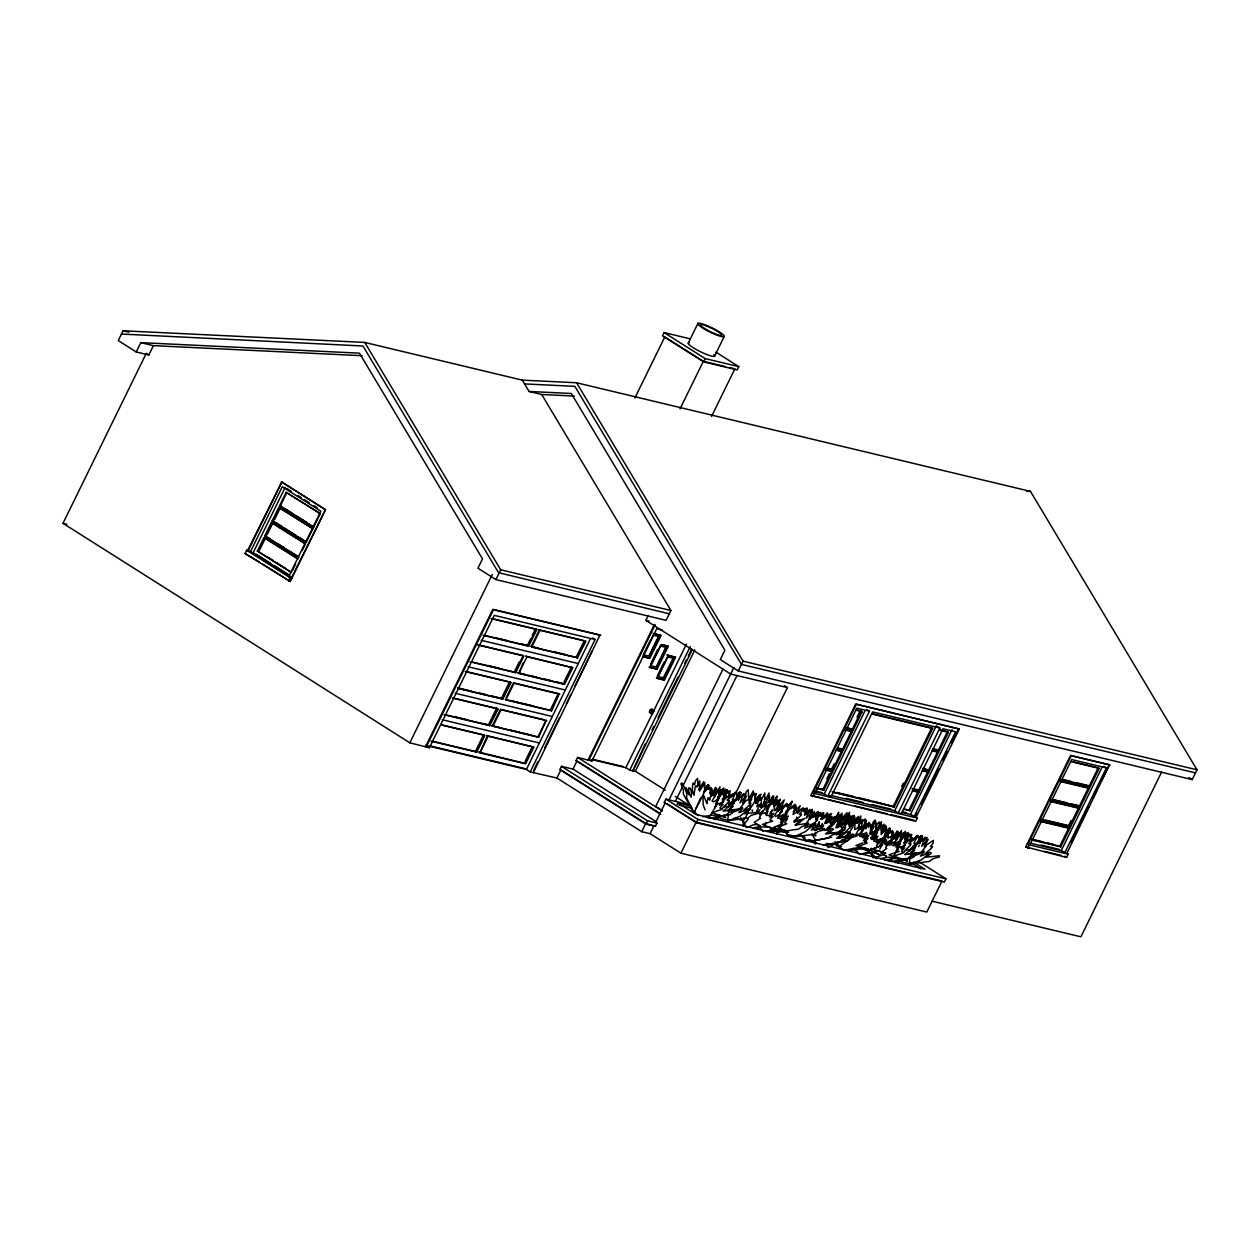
<?xml version="1.0" encoding="UTF-8"?>
<svg xmlns="http://www.w3.org/2000/svg" width="1260" height="1260" viewBox="0 0 1260 1260"><rect width="100%" height="100%" fill="white"/><g stroke="black" fill="none" stroke-linecap="round" stroke-linejoin="round"><path stroke-width="1.5" d="M820.638 814.165L820.638 812.369L819.142 813.645M831.694 818.496L831.694 816.7L828.088 819.866M842.184 819.709L843.728 816.07L841.916 820.386M889.024 845.476L889.418 841.428L890.442 841.397L891.025 845.098L892.82 836.986L893.371 835.884L894.017 837.018L897.041 830.907L895.955 840.452L900.931 832.01L900.349 839.79L907.357 834.939L904.05 844.137L912.272 837.853L909.311 843.995L911.059 843.948L910.523 845.05L904.381 851.193L908.586 849.665L909.562 850.61L904.743 854.642L916.114 853.004L915.815 854.264L910.366 856.107L907.389 858.706L891.481 861.572L884.41 859.73M836.278 843.775L836.246 845.901L839.144 846.263L847.444 840.719L852.595 835.112L853.052 833.915L847.224 837.522L850.563 832.955L847.948 834.451L852.437 827.725L855.131 820.858L849.602 828.088L853.54 819.11L850.563 823.142M649.845 710.593L650.68 710.845L650.223 710.041M650.475 711.522L650.853 710.451M728.942 794.147L728.957 792.603M910.523 837.617L910.539 836.057M708.829 799.218L708.86 797.942L707.837 797.958L706.97 803.801L703.663 795.469L702.938 796.54L703.174 804.935L705.159 809.975M879.842 849.067L887.481 834.104L883.969 837.27L885.575 831.301L885.37 825.142L881.591 830.45M729.052 811.298L732.076 803.281L730.847 809.046L739.053 792.524L735.761 800.809L740.219 792.083L737.651 798.745L745.605 793.957L743.715 800.194M853.225 819.929L853.036 815.519L849.287 820.874M848.122 821.709L847.996 815.834L843.318 822.575M881.386 827.914L881.212 823.316L875.857 831.348L875.243 819.992L873.196 822.024L872.219 826.087L871.006 824.339L870.455 825.457M753.228 828.466L761.528 826.906L769.293 827.221L775.719 829.694L762.363 824.45L772.616 821.063L769.923 819.929L773.12 816.26L769.466 817.142L773.782 813.393L769.167 815.535L766.08 815.267L767.875 811.566L763.686 813.582L762.269 812.81L766.678 805.187L761.119 807.865L760.993 803.659L760.442 806.038M768.742 797.58L769.025 792.965L765.985 799.06L765.103 797.344L764.442 799.864M785.657 814.306L785.831 811.361M860.548 820.575L860.832 815.944L858.186 820.685M834.403 818.307L834.498 816.921L833.726 817.897M761.119 807.865L761.355 799.438L758.441 801.045L759.119 796.792L755.26 802.494L754.267 793.091L749.574 799.722M826.528 823.316L826.828 819.362L825.426 822.638M868.66 824.985L868.534 826.639L871.432 824.89L871.195 833.065L876.739 830.104L872.33 837.758L873.731 838.42L877.905 836.199L876.125 839.885L879.197 839.932L883.811 837.553L879.496 841.475L883.134 840.373L879.953 844.137L882.63 845.05L872.392 849.004L885.701 853.193L879.307 851.24L871.573 851.445M760.221 799.864L760.898 797.344L761.78 799.06L764.804 792.965L764.442 804.226L769.577 796.178L769.214 802.226M832.088 819.472L832.214 817.961L828.891 821.819M709.978 793.375L710.498 787.248L707.884 789.248L708.75 785.279L704.875 790.996L703.789 781.688L698.386 789.736M891.56 836.829L892.08 830.718L889.466 832.718L890.332 828.733L887.056 833.238M886.111 831.789L886.378 826.276L881.197 834.577L881.354 824.418L878.33 830.513L877.369 829.175L876.818 830.277L875.59 838.782L874.377 834.656M887.639 837.254L888.048 829.285L885.244 831.128L885.985 827.048L882.189 832.876L881.339 829.427M719.051 794.824L718.893 796.383L725.791 791.469L722.468 800.667L730.706 794.399L727.729 800.525L729.477 800.478L728.942 801.596L722.815 807.739L727.004 806.211L727.981 807.14L723.161 811.188L734.548 809.55L734.233 810.794L728.784 812.653L725.807 815.251L709.915 818.102L706.372 817.189M773.419 802.226L773.782 796.178L770.222 801.47M853.886 821.489L854.248 815.441L853.351 816.669M871.038 827.426L871.605 826.308L872.723 827.804L873.747 823.867L875.763 821.709L876.141 832.309L881.449 824.119L882.189 832.876L883.89 824.119L881.496 828.151M848.389 824.544L849.996 817.378L845.98 824.575M912.508 851.539C912.586 852.374 916.744 842.593 913.311 850.988L909.247 854.044L920.619 852.406L920.304 853.65L914.855 855.508L911.894 858.107L895.986 860.958M719.413 790.792L719.964 786.838L715.554 794.147M850.453 819.85L851.004 815.881L848.405 820.732M900.994 834.262L901.546 830.308L897.136 837.601M828.403 828.639L828.607 827.237M834.451 818.401L834.624 817.205L833.789 818.212M723.272 793.784L723.555 791.957L721.255 794.162L722.327 790.335L718.767 796.336L719.35 788.539L714.388 796.981L715.459 787.453L712.435 793.564L711.805 792.414L711.254 793.532L709.742 800.226M727.776 793.186L728.059 791.343L725.76 793.564L726.831 789.721L723.87 794.509L725.602 789.169L722.925 792.272L722.799 788.949L719.192 792.13M858.816 822.229L859.1 820.386L856.8 822.607L857.871 818.764L855.792 820.89M870.156 825.946L870.439 824.119L868.14 826.324L869.211 822.496L865.352 828.261L864.376 819.236L861.556 823.237M904.853 837.254L905.137 835.411L902.837 837.632L903.892 833.789L900.349 839.79L902.68 833.238L900.002 836.341L899.876 833.017L895.214 837.144M909.358 836.64L909.641 834.813L907.326 837.018L908.397 833.191L905.436 837.979L907.184 832.639L904.507 835.726L904.381 832.419L902.869 833.695M915.894 838.908L916.382 835.915L914.917 839.27M857.934 826.906L862.344 819.614L861.273 829.143L866.234 820.701L865.651 828.497L869.211 822.496L868.471 824.828M723.13 793.123L723.854 787.941L721.287 792.13M854.17 822.166L854.894 816.984L851.476 822.607M904.696 836.593L905.436 831.395L902.869 835.585M752.488 795.249L753.401 790.823L749.212 797.848M880.488 826.072L881.528 821.709L878.992 826.497M728.453 814.165L727.634 821.095L728.816 819.504M839.286 817.866L841.995 813.094L842.231 820.701M855.304 822.544L856.28 818.559L858.343 816.448L858.469 820.937M910.019 857.635L909.216 864.549L910.397 862.958M885.575 831.301L886.064 829.285L884.173 831.128L885.528 827.048L882.189 832.876M912.775 850.295L913.658 846.751L912.649 849.413M877.401 828.749L877.732 827.411M777.877 830.844L776.538 834.199L785.342 817.346L784.586 818.386L790.288 805.943L789.154 808.117L790.178 803.691L787.232 806.809L786.728 803.486L780.208 808.778M806.4 811.251L806.794 808.322L803.943 811.566L803.565 808.463L801.927 809.849M816.322 828.513L817.677 824.103L818.26 826.702L819.315 821.614L819.394 825.662L820.528 827.127L822.355 823.442L822.37 827.158M845.854 823.378L847.523 817.11L843.696 823.426M873.101 834.498L873.117 838.829M851.855 821.394L852.343 819.677L851.303 821.032M846.83 816.968L849.476 812.228L849.161 821.646M808.715 839.995L812.259 840.924L828.151 838.058L831.128 835.459L836.577 833.616L836.892 832.356L825.505 833.994L830.34 829.962L829.348 829.017L825.158 830.545L831.285 824.402L831.82 823.284L830.088 823.347L833.049 817.205L824.812 823.489L828.135 814.291L821.126 819.158L823.457 812.59L820.764 815.692M837.428 816.543L838.75 812.29L835.222 818.118M924.793 845.224L927.187 837.412L922.32 840.924M843.838 823.772L845.728 817.614L840.892 821.347M838.924 818.512L840.2 814.338L837.9 818.417M839.601 823.772L841.034 816.937L838.766 820.591L839.286 818.071L838.089 819.756M809.818 816.968L812.275 809.33L804.589 814.763L807.25 808.322L805.014 811.566L805.549 808.463L804.384 809.849M705.332 791.406L705.947 789.563M910.35 864.045L921.595 859.698L928.006 854.595L928.415 853.382L920.43 856.107L924.336 851.776L923.816 850.988L920.729 852.862L925.864 846.405L926.399 845.287L925.218 845.523L928.195 839.381L921.611 846.2L925.312 837.128L919.8 842.467L922.131 837.317L922.414 835.994L919.233 842.216L921.8 835.538L917.343 844.279L920.619 835.978L914.036 849.854L913.091 849.067L908.885 850.579L915.028 844.452L915.563 843.334L913.815 843.381L916.776 837.254L908.554 843.523M728.201 797.092L730.28 790.87L723.272 795.737M822.906 815.503L823.567 812.889L820.654 816.07L820.181 812.857L818.512 814.196M879.953 846.578L880.551 844.83M909.783 840.562L911.862 834.325L904.853 839.192M839.128 825.19L838.577 826.781L841.586 823.41L839.932 826.576M793.564 808.731L795.076 804.226L787.878 810.07M773.798 805.014L776.018 799.108L769.639 805.518L772.096 799.249L769.577 802.73L769.702 800.005L764.332 806.337L764.3 801.407L761.497 807.959M778.003 805.014L780.223 799.108L773.845 805.518M825.836 817.157L827.489 812.747L821.126 819.142M836.892 821.489L838.53 817.063L832.167 823.473L833.947 819.835M850.878 820.685L851.744 818.433L848.988 823.331M794.524 810.448L795.832 807.061L796.147 810.259M809.897 819.173L812.511 812.464L812.999 817.031M774.097 802.1L777.089 795.989L775.262 800.021M717.491 797.69L717.916 796.619M840.168 819.457L841.034 816.937L838.42 821.599L839.995 816.322L837.081 819.504L836.624 816.322L834.939 817.661M709.915 793.769L711.963 788.713L712.498 794.824L718.294 789.563L718.42 792.871L721.098 789.784L718.767 796.336L719.57 794.981M714.42 793.17L716.467 788.098L716.483 791.264M812.259 816.59L814.322 811.519L814.338 816.26M891.497 837.239L893.545 832.167L894.064 838.278M896.679 834.939L898.049 831.568L898.081 836.293M921.737 838.53L922.399 836.908L920.839 839.554L922.414 835.994L920.099 839.207L920.54 836.073L919.312 837.443M777.94 811.298L780.664 804.683L781.326 810.038L787.248 804.101L787.453 807.046L790.178 803.691L788.035 810.243L796.084 805.36L793.028 814.543L802.399 808.227L802.053 811.125L799.438 814.369L801.581 814.306L801.029 815.425L794.209 821.583L799.171 820.039L800.478 820.969L795.013 825.032L808.747 823.316L808.495 824.56L802.037 826.45L798.698 829.064L779.578 832.01L774.27 830.939M910.618 854.768L911.972 851.508M766.001 810.227L767.639 806.431M738.108 799.974L740.833 792.524L738.218 798.997L743.731 793.658L740.045 802.73L746.613 795.926L743.636 802.053L744.833 801.832L744.282 802.951L739.163 809.408L742.25 807.534L742.77 808.306L738.848 812.653L746.833 809.912L746.424 811.141L740.014 816.228L728.768 820.575M920.272 842.058L919.69 843.428L920.32 842.515M718.594 795.469L719.161 794.162M694.701 811.078L693.929 812.873L707.458 786.114M784.397 816.637L784.744 815.85M703.521 792.288L705.222 788.76L704.623 790.052M733.336 795.8L734.801 792.461M704.277 791.69L707.931 784.712L707.364 785.909M695.977 808.227L700.717 797.974M785.563 813.992L787.815 808.952M786.807 811.078L787.295 810.007M905.026 839.066L906.838 835.049L905.247 838.325M721.114 792.524L721.807 790.996L720.988 792.54M902.68 835.994L903.373 834.451L902.554 835.994M769.198 804.116L768.49 805.691L769.167 804.305M833.915 823.615L835.38 820.37M771.057 800.021L772.884 795.989L769.813 802.022M886.205 833.522L886.804 832.214M774.821 802.825L776.302 799.249L774.443 804.305L777.53 799.801L776.617 804.022L779.168 802.399L778.286 810.778L783.137 808.069L778.837 815.677L779.94 816.433L783.594 814.401L781.798 818.086L784.35 818.323L788.366 816.133L784.476 819.913L787.579 819L784.618 822.67L786.76 823.772L777.956 827.253L788.634 832.325C782.145 827.458 774.428 830.923 767.324 831.411M770.285 802.557L772.679 797.281L770.584 801.455M774.49 802.557L776.885 797.281L774.805 801.455M784.901 815.692L786.823 811.597L785.153 815.378L786.508 812.527M757.685 799.202L759.654 794.966L754.693 802.242L756.126 793.39L755.323 794.65M886.3 834.136L888.174 830.135L886.567 833.427M722.137 802.494L721.192 804.321M888.93 829.379L889.497 828.167L886.52 833.821M787.185 811.109L792.067 801.155L787.547 810.794L791.721 802.368L788.035 810.243L790.996 804.258L789.878 806.605M817.142 817.315L815.535 819.362M717.57 798.761L719.964 793.832M743.211 801.769L742.534 803.171L751.81 796.95L751.448 799.864L748.849 803.092L750.944 803.077L750.409 804.179L743.652 810.274L748.534 808.81L749.826 809.755L744.408 813.755L757.953 812.275L757.701 813.519L751.322 815.314L747.999 817.897L729.162 820.543L720.468 818.606M775.357 809.975L778.585 805.408L777.073 806.022L780.05 799.911L773.766 806.62M829.521 820.15L830.056 819.047L828.544 819.661L831.521 813.535L828.481 816.905M889.04 829.568L882.725 842.83L884.126 840.231L883.937 842.357L886.583 839.995L884.788 843.68L889.229 841.019L886.111 845.05L888.206 843.806L885.686 847.633L886.819 848.389L880.693 852.768L886.378 856.186L883.638 854.595L875.007 857.619M843.948 822.418L846.358 816.039L843.759 819.661M758.205 800.415L760.961 794.225L758.788 798.068M834.246 820.071L832.466 823.709L840.404 818.543L837.317 827.663L846.578 821.032L846.216 823.867L843.617 827.158L845.712 827.001L845.177 828.119L839.617 833.364M522.317 380.142L529.106 391.466L571.316 393.498L724.878 650.255L720.295 659.578L738.281 670.966L1192.196 779.609L1197 769.813L1030.491 491.4L576.576 382.757L522.317 380.142L364.723 342.421L123.055 330.781L118.251 340.578L136.222 351.965L148.838 354.989L153.405 345.649L362.297 355.714M136.222 351.965L140.805 342.641L359.447 353.162L482.485 558.873L477.918 568.213L495.904 579.584L666.115 620.33L670.918 610.517L541.706 394.49L529.106 391.466M429.377 747.747L425.534 745.306L526.397 769.451L530.255 771.892L595.098 639.513L494.235 615.368L429.377 747.747L409.831 742.817L63 523.325L146.27 353.351L148.838 354.989M245.023 553.502L246.629 550.226L248.204 550.604L281.83 481.966L325.505 509.607L290.273 581.522L245.023 553.502L259.544 562.07M281.83 481.966L247.684 550.478L253.134 552.809L291.674 577.19L288.776 576.497L320.812 511.135L282.272 486.738L250.252 552.116M253.134 552.809L285.154 487.431M263.907 537.673L298.1 558.999L264.695 537.862L258.095 551.345L291.485 572.481L257.308 551.155L263.907 537.673L265.482 538.052L259.702 549.848M302.195 550.62L305.503 543.879L272.113 522.742L265.498 536.224L298.904 557.361L264.71 536.035L271.309 522.553L272.9 522.931L267.12 534.728M306.306 542.257L272.9 521.12L279.515 507.638L312.905 528.775L306.306 542.257L272.113 520.931L278.728 507.449L280.303 507.827L274.523 519.624M279.531 505.811L286.13 492.329L320.308 513.655L313.709 527.137L279.531 505.811L281.106 506.189M286.918 492.518L280.318 506L313.709 527.137M292.32 570.796L295.627 564.055M288.697 581.144L290.304 577.867L291.879 578.245M325.505 509.607L291.343 578.12L288.776 576.497M409.831 742.817L492.298 574.481M495.904 579.584L500.708 569.788L364.723 342.421M425.581 746.597L492.833 609.304L600.012 634.961L533.405 772.648L530.255 771.892M426.226 746.991L493.479 609.714L600.658 635.371M690.228 338.83L664.067 332.577L662.476 335.853L703.568 361.856L737.194 369.904L738.801 366.644L715.774 352.075M634.961 397.829L664.808 336.908L701.741 360.281M482.848 736.281L475.508 751.291L476.784 752.11L484.958 735.43L441.158 724.957M482.753 723.445L488.47 724.815L496.645 708.151M490.014 695.599L501.448 698.339L509.607 681.676M519.309 661.862L514.411 671.863L515.702 672.683L523.861 656.003L478.154 645.073M521.672 644.017L527.389 645.388L530.649 638.726M532.287 635.386L535.547 628.724L536.839 629.527L528.664 646.207L482.958 635.26M444.055 714.688L489.762 725.634L497.92 708.955L489.116 725.224L445.315 714.735M458.923 688.669L502.724 699.158L510.898 682.479L502.078 698.749L458.278 688.259M492.266 725.981L537.973 736.911L546.147 720.247L538.619 737.32L492.266 725.981L500.44 709.301L544.241 719.791M506.048 697.835L513.403 682.826L557.203 693.315M526.381 656.35L572.717 667.706L564.559 684.369L518.852 673.438L523.105 663.028M531.988 644.884L539.343 629.874L583.144 640.363M479.934 752.866L488.108 736.187L533.815 747.133L525.64 763.796L479.934 752.866L487.462 735.777L533.815 747.133M492.912 726.39L501.07 709.711L546.777 720.657M559.755 694.181L514.048 683.235L505.874 699.914L551.581 710.845L559.109 693.772L550.951 710.435L505.244 699.505M518.852 673.438L527.011 656.759L572.717 667.706M531.815 646.963L539.989 630.284L585.695 641.23L577.521 657.893L531.815 646.963L576.891 657.484L585.695 641.23M688.338 342.972L697.945 323.363M680.053 408.838L703.348 361.305L725.587 366.628M703.568 361.856L705.175 358.596L738.801 366.644M714.53 356.249L724.153 336.641A14.742 2.3 26.1 0 0 706.34 325.363A14.742 2.3 26.1 0 0 702.639 327.978A14.742 2.3 26.1 0 0 724.153 336.641M525.184 761.323L531.704 747.983M558.463 693.362L550.305 710.041L551.581 710.845M564.086 681.896L570.622 668.556M583.585 642.08L576.245 657.09L577.521 657.893M478.658 752.047L525.01 763.387L533.169 746.723M518.207 673.029L563.913 683.959L572.087 667.296M526.397 769.451L590.389 638.836M533.626 770.49L537.926 761.686M544.824 747.605L559.487 717.68M566.386 703.6L570.701 694.795M575.001 686.007L592.247 650.806M711.569 416.398L734.863 368.849L729.304 367.51M690.275 804.967L665.878 799.123L664.272 802.384L665.327 802.636L655.72 822.26L656.995 823.064L655.405 826.339L645.939 824.072L559.881 769.608L561.472 766.332L573.032 769.104L656.161 821.709M533.405 772.648L556.92 778.034L560.936 769.86L559.881 769.608M660.775 814.338L575.993 760.678L577.584 757.417L591.885 761.087L656.744 628.708L662.413 630.063M573.032 769.104L577.033 760.93L575.993 760.678M736.045 792.477L787.421 687.613L730.674 674.037L645.892 620.377L648.302 615.478M588.105 759.922L654.491 624.409M588.735 760.331L655.137 624.803M643.277 654.869L650.176 640.789M649.357 655.814L658.838 636.457M643.624 656.665L649.136 657.988L660.334 635.103L652.979 633.339M642.427 656.633L649.782 658.397L660.98 635.512L659.705 634.693M650.79 663.579L657.688 649.498M658.366 663.169L660.098 659.657M664.398 650.853L666.997 645.577L668.273 646.38L657.074 669.265L649.719 667.501L660.917 644.632L668.273 646.38M657.216 676.21L664.115 662.13M675.565 657.263L668.209 655.499L657.011 678.384L664.366 680.132L675.565 657.263L667.564 655.09M666.524 672.289L663.075 679.329L664.366 680.132M674.919 656.854L663.721 679.738L656.365 677.974M591.822 759.559L625.858 767.702L686.401 644.144M625.858 767.702L629.716 770.144L690.244 646.585M692.37 649.451L632.866 770.899L645.167 744.093M652.066 730.012L653.783 726.484M658.098 717.68L677.927 677.203M684.826 663.122L686.542 659.61M688.275 656.082L691.724 649.042M632.236 770.49L635.386 771.246L694.874 649.798M556.92 778.034L641.702 831.679L645.703 823.505L655.405 826.339M645.939 824.072L647.545 820.795L656.995 823.064M722.972 669.154L655.72 806.431L661.878 810.337M641.702 831.679L650.113 833.695L654.113 825.52M669.028 799.88L733.871 667.501M738.281 670.966L743.085 661.153L576.576 382.757M675.328 801.391L736.974 675.549M677.092 804.652L677.896 803.014L691.267 806.211M680.935 853.209L696.15 822.15L942.023 881.008L926.809 912.051L680.935 853.209L650.113 833.695M696.386 822.717L697.993 819.441L945.961 878.803L944.354 882.063L696.386 822.717L664.272 802.384M756.346 802.084L755.653 803.47L756.52 801.974M769.12 805.219L772.096 799.249L766.08 814.212M917.17 813.33L915.453 816.858L917.375 818.086L915.768 821.347L810.873 795.485L855.713 703.962L959.317 729.02L916.083 817.267L910.46 814.527L901.451 812.369M959.317 729.02L856.359 704.371L813.125 792.619L815.22 793.123L856.847 708.136L869.463 711.16L827.836 796.147L824.292 793.91L815.283 791.752M812.794 796.698L814.401 793.438L917.375 818.086M785.641 832.041L787.531 834.718L796.099 836.703L814.732 834.12L818.024 831.553L824.339 829.789L824.591 828.529L811.219 829.962L816.575 825.977L815.314 825.017L810.479 826.466L817.205 820.402L817.74 819.283L815.661 819.299L818.244 816.07L818.622 813.157L809.424 819.346L812.511 810.117L804.636 814.889L806.794 808.322L803.896 811.393L803.439 808.038L801.769 809.298M826.781 778.885L829.237 773.876M834.136 763.875L831.679 768.899L833.6 770.112L842.609 751.732L838.278 750.314M857.02 717.16L859.478 712.136M841.649 751.117L832.639 769.498L827.6 768.301M837.412 748.283L842.452 749.48L851.461 731.099L852.422 731.713L843.413 750.094L836.687 748.487M845.539 727.855L852.248 729.461L861.257 711.081L862.234 711.695L853.225 730.076L846.5 728.469M815.393 788.13L823.804 790.13L832.797 771.75L830.875 770.522M824.292 793.91L865.084 710.656M827.836 796.147L830.986 796.903L872.613 711.916L939.865 728.012L898.222 812.999L894.694 810.763L831.191 795.548M901.656 786.587L903.373 783.106M833.065 792.351L894.191 806.983L932.62 728.532L931.66 727.933L893.23 806.369L832.104 791.737M894.694 810.763L936.322 725.776M903.956 808.936L908.995 810.149L918.005 791.768L918.965 792.367L909.956 810.763L903.231 809.14M932.652 749.086L939.377 750.692L948.386 732.312L947.425 731.698L938.417 750.094L933.376 748.881M913.043 789.122L919.769 790.745L928.778 772.348L927.801 771.734L918.792 790.13L912.082 788.524M922.84 769.104L929.565 770.71L938.574 752.33L937.613 751.716L928.604 770.112L923.564 768.899M910.46 814.527L952.087 729.54M913.988 816.764L955.615 731.776L943.015 728.768L901.372 813.739L898.222 812.999M921.501 804.51L938.794 769.198M943.11 760.378L947.441 751.558M951.757 742.723L958.687 728.611M919.233 842.216L921.391 835.632L918.477 838.719L917.989 835.38L911.531 840.593L910.287 834.435M918.572 846.625L919.264 845.224M1066.228 852.957L1068.149 854.17L1066.558 857.446L1025.75 846.909L1070.591 755.386L1109.461 764.694L1066.873 853.351L1061.235 850.626L1030.207 843.192M1110.107 765.103L1071.22 755.795L1027.987 844.058L1030.097 844.562L1071.725 759.575L1106.406 767.875L1064.763 852.847M1027.672 848.137L1029.278 844.861L1068.149 854.17M1045.768 820.134L1068.622 825.615L1071.079 820.591M1041.973 819.992L1070.543 826.828L1079.552 808.447L1078.591 807.833L1069.582 826.214L1041.012 819.378M1050.824 799.36L1079.379 806.195L1088.388 787.815L1089.349 788.413L1080.356 806.809L1051.785 799.974M1060.621 779.341L1089.191 786.177L1098.2 767.797L1099.161 768.395L1090.152 786.791L1059.692 779.499M1032.16 840.01L1060.731 846.846L1069.74 828.466L1067.819 827.237M1061.235 850.626L1102.012 767.371M1071.409 842.357L1088.703 807.061M1093.034 798.241L1097.35 789.406M1101.681 780.586L1109.461 764.694M1161.594 772.096L1080.907 936.81L932.195 901.215M769.639 805.518L773.309 799.801L772.412 804.022L774.963 802.399L774.081 810.778L778.932 808.069L774.632 815.677L775.735 816.433L779.389 814.401L777.593 818.086L780.145 818.323L784.161 816.133L780.255 819.913L783.373 819L780.413 822.686L782.554 823.772L773.734 827.253L784.429 832.325L779.294 829.946L772.852 829.71L765.812 831.364M854.91 823.552L857.871 818.764L857.194 822.922L860.092 821.173L860.092 823.237M887.213 833.427L889.733 828.135L887.497 832.498M743.384 795.265L743.935 794.147L745.164 795.879L746.14 791.831L748.204 789.784L748.881 801.124M837.191 818.717L837.742 817.614M853.524 822.071L854.091 820.953M738.502 800.131L740.959 795.233L739.478 797.769M770.285 814.212L772.38 809.881L770.207 813.535L770.899 812.164M775.105 801.581L776.302 799.249L773.782 802.73L773.908 800.005L772.522 801.565M785.563 816.764L786.618 814.669L784.98 817.787M721.224 792.477L722.327 790.335L719.303 796.619L722.689 790.366L715.79 805.108C720.389 797.454 709.884 816.149 717.633 803.108L709.018 817.85M902.806 835.931L903.892 833.789L900.869 840.089L904.255 833.821L898.018 847.35M896.128 851.413L898.868 846.011L897.372 848.563M718.515 797.233L719.208 795.91M905.294 838.766L908.759 833.222L905.011 841.916M725.492 791.926L726.295 790.382L725.051 793.186L726.831 789.721L723.807 796.021L727.193 789.752L723.445 798.446M704.875 790.996L708.151 784.681L705.033 791.17L704.797 782.822L699.615 791.122L699.773 780.948L696.748 787.059L695.803 785.705L695.236 786.823L694.008 795.312L692.795 791.201L691.519 791.044L691.157 797.233L685.976 787.61L685.188 788.634L686.858 793.91L686.542 797.801L693.346 811.582L696.055 813.677M723.949 800.163L726.595 795.375L722.232 799.265M869.951 833.915L873.479 827.536L871.322 829.694M905.531 843.633L908.161 838.829L903.814 842.719M910.019 843.019L912.665 838.231L910.523 840.389M712.924 794.65L714.735 791.485L711.097 794.462M921.06 841.239L922.54 838.688M891.151 837.239L892.994 834.104M902.365 848.453L903.719 845.964L901.845 849.004M728.658 804.699L729.666 803.029L728.343 803.628M759.796 826.04L757.764 829.253M875.558 836.861L876.566 835.191L873.826 837.002L877.433 832.529L873.826 835.695M914.744 847.555L915.752 845.885L913.012 847.697L916.634 843.223L913.028 846.389M890.6 861.304L899.215 846.562L896.395 851.067M748.22 819.031L742.833 825.977L744.172 818.496L743.242 818.417L745.211 818.48L750.85 805.423L749.668 809.566L758.095 796.446L756.819 800.541L758.803 798.73L756.882 806.794L760.599 803.707L756.488 811.377L757.118 811.991L759.922 809.676L758.11 813.361L759.812 813.314L762.883 810.826L759.638 814.826L761.89 813.629L759.308 817.425L760.599 818.244L754.063 822.465L760.505 826.182L757.402 824.434L753.07 824.89L748.03 827.174M833.884 818.291L834.624 817.205L834.64 818.559M897.781 845.413L898.868 843.806L895.372 845.05L899.561 841.019L895.12 843.57M841.16 819.614L842.83 817.189L843.964 818.827L844.94 814.842L847.003 812.731L847.256 820.355M706.828 787.531L708.75 785.279L708.104 789.5L711.034 787.846L710.876 796.21L716.499 793.485L712.073 801.092L713.506 801.848L717.743 799.785L715.963 803.47L719.098 803.691L723.775 801.486L719.428 805.282L723.114 804.352L719.901 808.038L722.641 809.109L712.246 812.637L725.855 817.63L719.318 815.283L711.428 815.094L703.001 816.779M870.692 838.231L871.794 836.656M888.394 831.001L890.332 828.733L889.67 832.955L892.615 831.317L892.458 839.68L898.081 836.939L893.655 844.562L895.088 845.303L899.325 843.239L897.545 846.941L900.679 847.145L905.357 844.956L900.994 848.736L904.696 847.807L901.483 851.492L904.223 852.579L893.828 856.107L907.436 861.1L900.9 858.737L893.009 858.548L884.583 860.249M862.265 837.349L864.061 833.647L860.407 835.695L859.304 834.939L863.604 827.332L858.753 830.041L859.635 821.662L857.083 823.284L857.981 819.063L856.091 821.126M849.429 820.197L850.468 818.748L849.681 821.756L851.744 818.433L849.539 823.615L852.8 819.047L852.106 823.189L855.005 821.425L854.753 829.568L860.281 826.592L855.871 834.262L857.257 834.908L861.415 832.655L859.635 836.356L862.706 836.388L867.289 833.978L862.99 837.916L866.612 836.797L863.431 840.562L866.092 841.459L864.706 842.216M867.447 824.859L869.337 822.78L868.423 827.017L870.975 825.379L870.093 833.758L874.944 831.049L870.644 838.672L871.747 839.428L875.401 837.38L873.605 841.066L876.157 841.302L880.173 839.113L876.283 842.893L879.385 841.979L876.425 845.665L878.582 846.751L869.762 850.232L880.441 855.319C873.952 850.437 866.234 853.902 859.131 854.39M864.691 820.402L865.604 819.158L865.651 828.497M883.969 829.237L885.985 827.048L885.292 831.301L888.174 829.71L887.906 838.152L893.419 835.506L889.024 843.113L890.395 843.885L894.553 841.9L892.757 845.586L895.813 845.869L900.38 843.743L896.096 847.476L899.719 846.625L896.537 850.279L899.183 851.413L889.024 854.768L902.192 860.092L895.876 857.587L888.19 857.225L879.984 858.753M764.726 824.859L766.222 823.599L765.859 822.496M815.141 817.582L817.693 814.244L818.102 811.44L809.125 818.37M815.818 819.976L821.173 813.629L821.047 816.37L823.567 812.889L821.41 819.378L824.497 817.929M732.548 793.894L732.391 796.288M781.342 807.566L784.255 799.911L777.971 806.62M839.648 825.536L842.562 817.866L839.538 821.236M838.514 837.869L840.877 832.545L839.176 833.947L841.995 829.789L838.372 832.781M737.746 793.973L738.958 792.619L738.517 795.753L740.833 792.524L737.651 798.745L739.809 792.178L736.895 795.265L736.407 791.91L729.949 797.139L728.705 790.981M728.942 796.934L731.099 794.761M795.564 825.52L804.526 818.559L794.178 822.229M797.533 813.598L799.092 811.503L797.281 811.928L800.242 805.802L793.202 811.975M913.626 851.13L914.728 850.153L913.72 850.516M815.062 830.702L823.316 826.403L823.583 825.19L812.275 828.056M825.647 816.953L829.348 814.212L826.276 823.331L829.19 821.489M827.221 820.496L831.238 817.189L831.395 818.921M804.589 814.763L809.849 809.33L806.069 818.37L812.353 811.44L809.377 817.582L810.464 817.315L809.928 818.433L804.982 824.953L807.865 823L808.29 823.756L804.557 828.151L811.928 825.19L811.487 826.403L805.439 831.631L795.044 836.309L790.996 835.475M896.317 834.955L891.324 838.42M798.289 812.117L800.604 810.243M839.68 833.789L844.846 829.269L840.688 831.679M716.2 800.415L718.846 798.383M831.82 819.536L835.522 816.7L835.159 819.536L832.577 822.827L834.656 822.67L834.12 823.788L827.363 830.135L832.246 828.371L833.522 829.222L828.119 833.443L834.136 832.797M841.365 846.279L839.648 847.57L837.428 845.413L837.16 841.869M726.973 800.068L735.21 793.784L732.233 799.927L733.981 799.88L733.446 800.998L727.319 807.125L731.509 805.597L732.485 806.542L727.666 810.574L739.053 808.936L738.738 810.196L733.288 812.038L730.312 814.637L714.42 817.504M728.012 810.605L730.706 808.652M794.02 820.89L797.659 817.803L796.619 817.173M897.939 845.287L899.561 844.216M924.115 846.625L933.392 840.42L933.03 843.334L930.431 846.562L932.526 846.531L931.99 847.649L925.234 853.744L930.116 852.264L931.392 853.225L925.99 857.225L939.519 855.729L939.267 856.989L932.904 858.769L929.581 861.352L910.744 863.998L902.05 862.061L900.128 859.399M864.817 837.569L868.833 835.396L864.927 839.176L868.045 838.262L865.084 841.932L867.226 843.034L858.406 846.515L869.085 851.587C862.612 846.72 854.894 850.185 847.791 850.658M779.704 813.85L782.318 811.298L779.546 812.92M785.043 813.157L786.177 812.448M812.023 826.654L815.913 823.756L814.716 823L810.022 824.953M713.711 819.236L719.885 815.503M724.39 814.905L715.9 819.567M895.293 862.691L901.467 858.973M905.971 858.359L897.467 863.021M844.168 825.647L851.87 820.055L851.508 822.89L848.925 826.182L851.004 826.009L850.453 827.127L843.728 833.49L848.578 831.71L849.854 832.545L844.468 836.797L857.903 834.372L857.65 835.6L851.319 837.79L848.011 840.514L834.608 843.223M841.916 833.49L843.302 832.703L844.562 833.537L839.176 837.774L852.658 835.427L852.406 836.656L846.058 838.814L842.751 841.522L823.961 845.35M832.167 823.473L839.176 818.622L835.868 827.82L844.09 821.536L841.129 827.663L842.877 827.615L842.342 828.733L836.199 834.876L840.404 833.348L841.381 834.293L836.561 838.325L847.933 836.687L847.618 837.931L842.168 839.79L839.207 842.389L823.3 845.239M826.072 845.271L828.875 844.027M862.942 842.861L855.902 845.476L869.132 849.571C860.832 845.334 852.075 849.287 843.617 850.264L836.986 844.987L835.128 841.586M870.786 834.435L872.456 833.836M733.147 806.683L731.383 806.494L734.17 802.431L731.43 804.226L735.053 799.769L729.256 803.596M909.216 851.114L910.224 850.752M836.073 843.145L837.963 844.468L836.136 843.239L828.072 847.57L827.158 843.176M801.092 834.876L795.989 836.309L787.768 835.475L784.303 829.742M838.325 833.112L841.365 832.325L841.617 831.096L837.884 831.947M853.603 849.382L856.91 848.547M863.289 853.508L868.25 852.264M859.856 829.332L865.399 826.387L860.989 834.041L862.391 834.687L866.565 832.466L864.769 836.167L867.856 836.215M754.567 827.505L757.543 827.095M812.007 840.31L806.038 841.144L803.959 835.679M831.694 837.191L812.905 841.034L804.258 839.727L800.856 834.388M779.09 831.458L771.703 831.317L770.222 829.253M524.585 383.922L574.828 386.332L741.494 664.429L1194.842 772.726M541.706 394.49L574.324 396.065M1026.569 491.211L1030.491 491.4M911.5 856.406L914.335 856.595L911.311 856.359M825.867 843.948L829.316 844.452M123.055 330.781L128.788 332.152M140.805 342.641L153.405 345.649M320.308 513.655L286.13 492.329M500.708 569.788L670.918 610.517M669.312 613.793L498.55 572.702L362.959 345.996L121.448 334.042M312.905 528.775L278.728 507.449M272.113 520.931L273.688 521.309M645.892 620.377L649.042 621.133M305.503 543.879L271.309 522.553M264.71 536.035L266.285 536.413M653.625 633.748L660.98 635.512M743.085 661.153L1197 769.813M662.114 644.663L667.627 645.971L656.428 668.855L649.073 667.091M257.308 551.155L258.883 551.534M492.392 618.644L536.193 629.118L528.019 645.797L484.218 635.308M491.132 618.597L536.839 629.527M642.978 656.255L646.648 657.137M856.217 709.868L861.257 711.081M872.44 713.759L931.66 727.933M940.7 730.091L947.425 731.698M1073.441 761.859L1098.2 767.797M855.508 710.073L862.234 711.695M871.495 713.9L932.62 728.532M939.976 730.296L948.386 732.312M1070.591 761.56L1099.161 768.395M63 523.325L66.827 524.239M495.007 637.639L506.441 640.379M530.539 646.144L538.146 647.971M553.392 651.609L564.811 654.349M481.21 640.316L578.277 663.548M847.933 728.044L851.288 728.847M1063.472 779.641L1071.094 781.468M1074.906 782.381L1088.231 785.563M848.09 730.296L851.461 731.099M932.573 750.519L935.928 751.322M1059.833 780.98L1088.388 787.815M844.011 729.697L852.422 731.713M931.849 750.724L938.574 752.33M1060.794 781.578L1089.349 788.413M477.508 644.663L523.215 655.594L515.056 672.273L471.256 661.784M838.12 748.062L841.491 748.881M922.603 768.285L925.958 769.088M1053.659 799.659L1067 802.856M1070.811 803.77L1078.418 805.581M487.746 665.485L499.18 668.209M517.561 672.62L525.184 674.447M528.995 675.36L536.602 677.171M544.226 678.998L551.848 680.825M555.66 681.739L563.267 683.566M469.996 661.736L515.702 672.683M922.761 770.537L926.131 771.341M1050.021 800.998L1078.591 807.833M835.884 750.125L842.609 751.732M922.052 770.742L928.778 772.348M1050.982 801.596L1079.552 808.447M468.248 666.792L565.299 690.023M466.452 671.596L510.253 682.069M465.192 671.548L510.898 682.479M825.206 768.096L833.6 770.112M825.111 769.529L831.836 771.136L822.827 789.532L817.787 788.319M912.949 790.555L918.005 791.768M1040.209 821.016L1068.779 827.851L1059.77 846.232L1031.2 839.396M826.072 770.144L832.797 771.75M912.24 790.76L918.965 792.367M1039.264 821.173L1069.74 828.466M457.648 687.85L470.972 691.047M478.595 692.874L486.202 694.685M510.316 700.466L517.923 702.292M521.735 703.19L533.169 705.931M455.269 693.268L552.337 716.499M453.474 698.072L497.275 708.545M452.214 698.024L497.92 708.955M836.861 792.509L854.059 796.619M857.887 797.533L869.337 800.273M873.164 801.187L894.191 806.983M1032.145 839.239L1043.563 841.979M1047.375 842.893L1053.092 844.263M815.157 790.965L822.37 792.682M846.074 798.352L862.88 802.384M872.219 804.62L890.899 809.093M903.121 812.023L906.728 812.873M1041.059 845.035L1059.313 849.397M810.873 795.485L824.229 798.683M828.04 799.596L845.192 803.691M854.737 805.975L871.889 810.086M875.716 810.999L887.15 813.739M890.962 814.653L913.846 820.134M1025.75 846.909L1029.451 847.807M1044.256 851.35L1060.92 855.335M456.104 717.066L467.523 719.806M491.62 725.571L499.244 727.398M508.772 729.666L520.191 732.406M524.002 733.32L531.625 735.147M442.307 719.744L539.359 742.975M592.436 759.197L622.692 766.442M440.512 724.547L484.312 735.021L476.138 751.7L432.337 741.211M629.716 770.144L632.866 770.899M431.077 741.163L476.784 752.11M679.014 805.108L692.37 808.306M734.359 818.354L741.998 820.181M429.959 745.873L525.105 768.647M650.585 712.971L649.483 712.64L649.498 711.049L650.633 709.412L652.019 708.939L652.633 710.01M871.164 848.5L874.345 849.476L871.022 848.421M812.007 834.262L815.787 835.884L815.267 832.514M664.067 332.577L705.175 358.596M1188.92 777.546L1192.196 779.609M1104.043 766.379L1106.406 767.875M1089.191 786.177L1090.152 786.791M1079.379 806.195L1080.356 806.809M937.503 726.516L939.865 728.012M1068.622 825.615L1070.543 826.828M937.456 749.48L939.377 750.692M867.1 709.663L869.463 711.16M1058.809 845.633L1060.731 846.846M927.644 769.498L929.565 770.71M1064.621 856.217L1066.558 857.446M784.334 685.66L787.421 687.613M852.248 729.461L853.225 730.076M1027.341 843.649L1029.278 844.861M917.831 789.516L919.769 790.745M842.452 749.48L843.413 750.094M666.934 654.68L668.209 655.499M908.995 810.149L909.956 810.763M655.783 668.446L657.074 669.265M592.531 637.891L595.098 639.513M821.867 788.917L823.804 790.13M828.623 795.406L830.986 796.903M812.857 791.626L815.22 793.123M812.48 792.209L814.401 793.438M918.666 861.525L945.961 878.803M913.5 861.982L924.934 869.211L695.882 814.385L677.896 803.014M911.059 862.58L920.871 868.786M538.697 629.465L539.989 630.284M281.311 481.84L324.986 509.481M286.76 488.439L291.58 491.495M298.006 495.558L301.219 497.59M304.432 499.622L309.251 502.677M314.071 505.717L317.268 507.748M527.389 645.388L528.664 646.207M525.735 655.956L527.011 656.759M285.878 509.197L292.225 513.23M296.998 516.253L306.542 522.286M275.279 522.302L281.642 526.333M284.823 528.349L295.958 535.39M299.14 537.406L305.503 541.438M267.876 537.422L271.058 539.438M277.42 543.47L283.784 547.486M288.556 550.51L298.1 556.542M635.386 771.246L665.296 790.178M675.281 796.493L690.244 805.959M665.878 799.123L697.993 819.441M501.448 698.339L502.724 699.158M666.949 803.675L696.15 822.15M589.318 759.465L591.885 761.087M266.837 556.573L273.2 560.59M276.381 562.606L285.925 568.654M256.315 554.195L270.774 563.346M273.987 565.378L288.43 574.513M577.584 757.417L662.366 811.062M246.629 550.226L290.304 577.867M578.702 761.985L660.161 813.535M537.327 736.517L538.619 737.32M262.773 564.118L290.273 581.522M561.472 766.332L647.545 820.795M562.59 770.915L645.703 823.505M488.47 724.815L489.762 725.634M486.817 735.383L488.108 736.187M870.314 853.13L874.062 856.044M853.382 848.405L857.399 851.603M854.296 849.13L856.957 851.256M698.355 815.677L692.858 811.031L683.408 794.257L683.408 790.02L680.92 783.815L681.755 782.854L688.873 794.65L688.716 787.878L690.26 788.319L692.087 793.154L692.764 784.019L693.315 782.917L694.575 784.618L695.536 780.57L697.615 778.507L697.945 786.35M870.188 852.736L876.787 858.753M854.044 848.515L857.855 852.925M759.308 827.001L763.119 831.411M813.393 841.617L815.299 844.058M874.897 826.371L876.157 828.072L877.117 824.04L879.197 821.977L879.354 826.592M811.818 834.23L814.464 838.152L816.07 843.728M752.708 810.653L752.22 809.944L752.236 811.188M740.77 817.582L743.274 822.496M743.668 822.449L746.203 827.505M871.258 853.13L873.322 857.997M899.64 833.49L900.239 835.191M768.206 805.345L768.553 806.337M886.804 843.853L885.244 838.939L885.37 844.72M889.261 830.75L889.623 832.419M707.679 787.295L708.041 788.965M778.9 802.683L779.263 805.833M893.072 834.451L893.34 837.522M711.49 790.996L711.758 794.052M796.257 808.463L796.493 811.424M713.853 354.595A14.742 2.3 26.1 0 1 701.017 351.965A14.742 2.3 26.1 0 1 689.33 342.799M651.042 712.026L651.026 713.617L652.129 713.947L654.176 710.971L653.562 709.915L651.042 712.026M653.231 635.229L643.624 654.838L648.884 656.098L658.492 636.489L653.231 635.229M660.524 646.096L650.916 665.721L656.177 666.965L665.784 647.356L660.524 646.096M667.816 656.98L658.208 676.588L663.469 677.848L673.076 658.24L667.816 656.98M704.23 328.372A11.954 1.874 26.1 0 0 721.665 335.38A11.954 1.874 26.1 0 0 707.238 326.245A11.954 1.874 26.1 0 0 704.23 328.372"/></g></svg>
